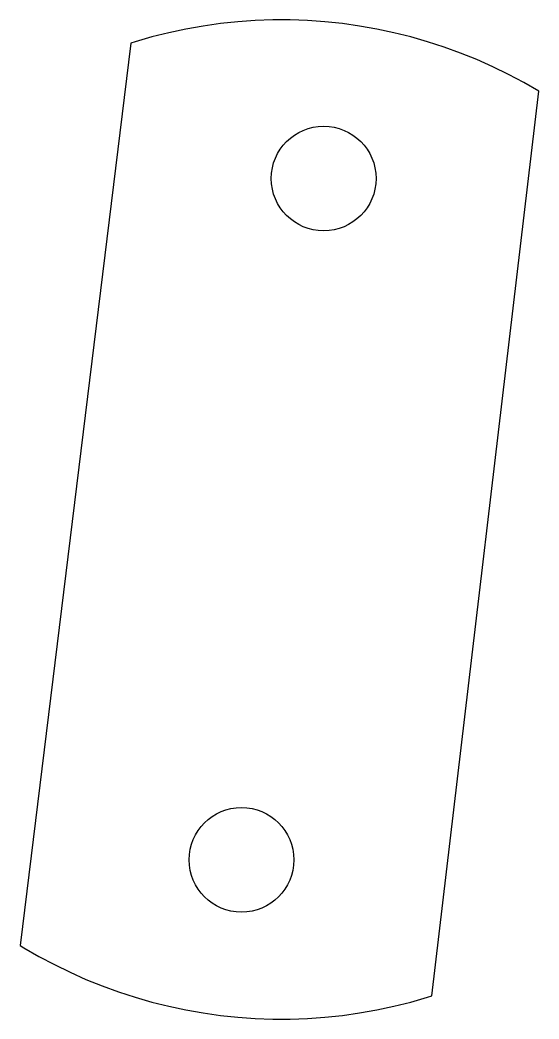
# Model space of a CAD drawing. Extents: x 0 to 4.96, y -4.82 to 4.73.
import ezdxf

# ---------------------------------------------------------------- set-up
doc = ezdxf.new("R2010")
doc.units = 0
doc.layers.add('HOLES', color=2, linetype='CONTINUOUS')
doc.layers.add('OUTLINE', color=1, linetype='CONTINUOUS')

msp = doc.modelspace()

# ---------------------------------------------------------------- linework, layer by layer
at = {"layer": 'HOLES'}
for centre in [(2.8993, 3.216), (2.1145, -3.2956)]:
    msp.add_circle(centre, 0.5, dxfattribs=at)
at = {"layer": 'OUTLINE'}
msp.add_lwpolyline([(3.9329, -4.5968), (4.9553, 4.0502), (4.811, 4.1335), (4.6638, 4.2118), (4.514, 4.2849), (4.3618, 4.3527), (4.2072, 4.4151), (4.0506, 4.4721), (3.8921, 4.5236), (3.7318, 4.5695), (3.5701, 4.6099), (3.4071, 4.6445), (3.2429, 4.6735), (3.0779, 4.6967), (2.9121, 4.7141), (2.7458, 4.7257), (2.5793, 4.7315), (2.4126, 4.7315), (2.246, 4.7257), (2.0797, 4.7141), (1.914, 4.6967), (1.7489, 4.6735), (1.5848, 4.6445), (1.4217, 4.6099), (1.26, 4.5695), (1.0998, 4.5236), (1.059, 4.5109), (0, -4.1139), (0.0365, -4.1361), (0.1809, -4.2194), (0.328, -4.2977), (0.4778, -4.3707), (0.6301, -4.4385), (0.7847, -4.501), (0.9413, -4.558), (1.0998, -4.6095), (1.26, -4.6554), (1.4217, -4.6958), (1.5848, -4.7304), (1.7489, -4.7593), (1.914, -4.7825), (2.0797, -4.8), (2.246, -4.8116), (2.4126, -4.8174), (2.5793, -4.8174), (2.7458, -4.8116), (2.9121, -4.8), (3.0779, -4.7825), (3.2429, -4.7593), (3.4071, -4.7304), (3.5701, -4.6958), (3.7318, -4.6554), (3.8921, -4.6095), (3.9329, -4.5968)], dxfattribs=at)

doc.saveas('drawing.dxf')
